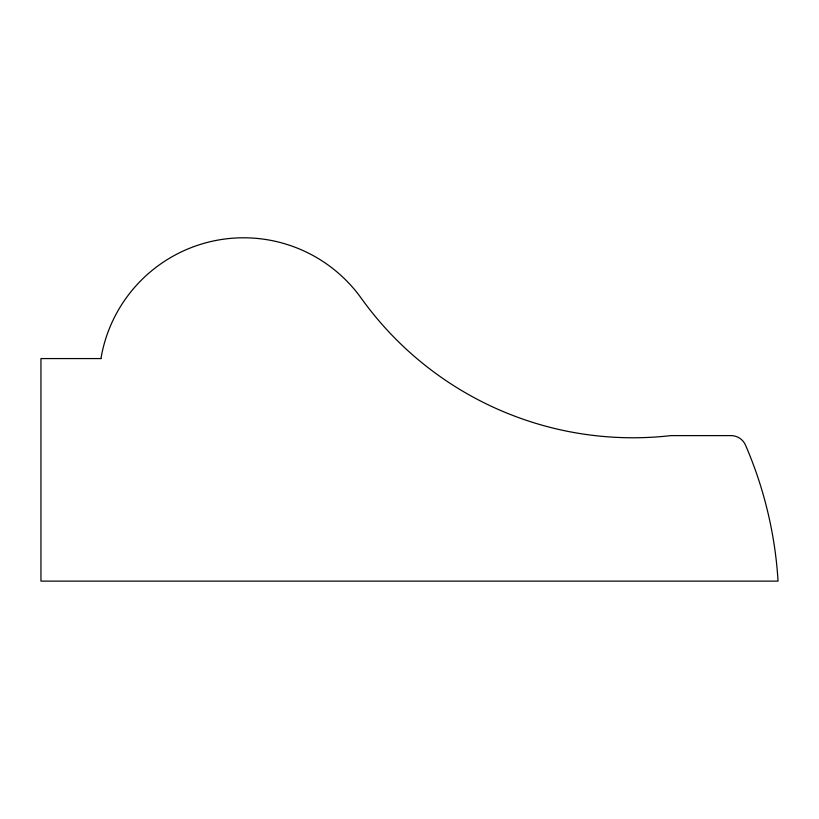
<?xml version="1.0" encoding="UTF-8"?>
<svg xmlns="http://www.w3.org/2000/svg" width="819" height="819" viewBox="0 0 819 819"><rect width="100%" height="100%" fill="white"/><g stroke="black" fill="none" stroke-linecap="round" stroke-linejoin="round"><path stroke-width="1.23" d="M100.942 358.568L40.95 358.568L40.95 581.121L778.05 581.121A404.535 404.535 0 0 0 745.495 445.096A15.745 15.745 0 0 0 731.039 435.606L670.915 435.606A334.244 334.244 0 0 1 361.199 298.157A144.676 144.676 0 0 0 100.942 358.568"/></g></svg>
